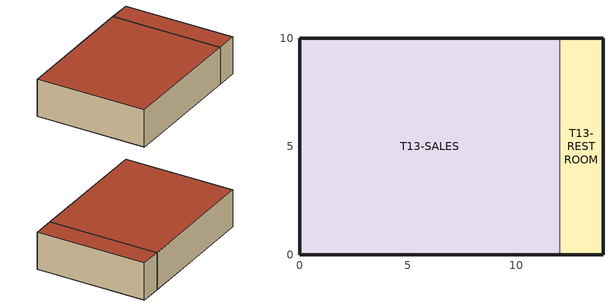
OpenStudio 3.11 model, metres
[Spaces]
T13-SALES
 floor ground: 0,0 12,0 12,10 0,10 z0
 wall outside: 12,0 0,0 0,10 12,10 z0:3.4
 wall to T13-RESTROOM: 12,10 12,0 z0:3.4
 roof outside: 0,10 12,10 12,0 0,0 z3.4
T13-RESTROOM
 floor ground: 12,0 14,0 14,10 12,10 z0
 wall outside: 12,10 14,10 14,0 12,0 z0:3.4
 roof outside: 12,10 14,10 14,0 12,0 z3.4
[Building]
CLI Retail Water Reporting
[BuildingStory]
01_RETAIL: Nominal Z Coordinate {m}=0
[ThermalZone] Use Ideal Air Loads=No
T13-SALES Zone; T13-RESTROOM Zone
[Sizing:Zone] Zone Cooling Design Supply Air Temperature Input Method=SupplyAirTemperature; Zone Cooling Design Supply Air Temperature {C}=14; Zone Cooling Design Supply Air Temperature Difference {deltaC}=11.11; Zone Heating Design Supply Air Temperature Input Method=SupplyAirTemperature; Zone Heating Design Supply Air Temperature {C}=40; Zone Heating Design Supply Air Temperature Difference {deltaC}=11.11; Zone Cooling Design Supply Air Humidity Ratio {kg-H2O/kg-air}=0.0085; Zone Heating Design Supply Air Humidity Ratio {kg-H2O/kg-air}=0.008; Cooling Design Air Flow Method=DesignDay; Heating Design Air Flow Method=DesignDay; Account for Dedicated Outdoor Air System=No; Dedicated Outdoor Air System Control Strategy=NeutralSupplyAir; Dedicated Outdoor Air Low Setpoint Temperature for Design {C}=autosize; Dedicated Outdoor Air High Setpoint Temperature for Design {C}=autosize; Zone Load Sizing Method=Sensible Load Only No Latent Load; Zone Latent Cooling Design Supply Air Humidity Ratio Input Method=HumidityRatioDifference; Zone Cooling Design Supply Air Humidity Ratio Difference {kgWater/kgDryAir}=0.005; Zone Latent Heating Design Supply Air Humidity Ratio Input Method=HumidityRatioDifference; Zone Humidification Design Supply Air Humidity Ratio Difference {kgWater/kgDryAir}=0.005; Sizing Option=Coincident; Heating Coil Sizing Method=None; Maximum Heating Capacity To Cooling Load Sizing Ratio {W/W}=1
T13-SALES Zone; T13-RESTROOM Zone
[Space] Building Story=01_RETAIL; Part of Total Floor Area=Yes
Name | Thermal Zone
T13-SALES | T13-SALES Zone
T13-RESTROOM | T13-RESTROOM Zone
